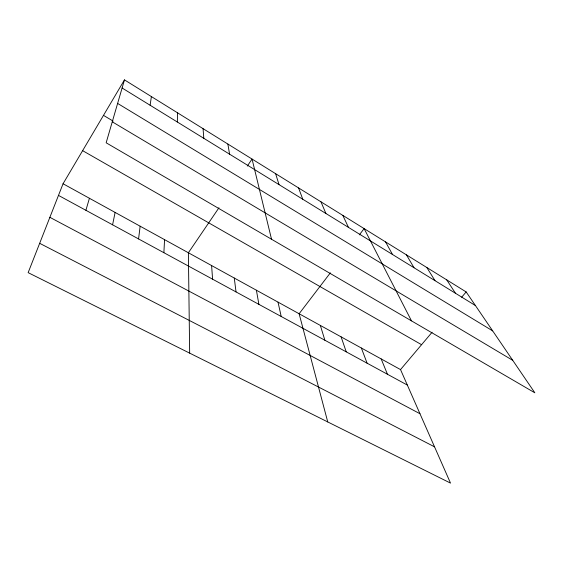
<?xml version="1.0" encoding="UTF-8"?>
<svg xmlns="http://www.w3.org/2000/svg" width="563" height="563" viewBox="0 0 563 563"><rect width="100%" height="100%" fill="white"/><g stroke="black" fill="none" stroke-linecap="round" stroke-linejoin="round"><path stroke-width="0.84" d="M177.338 122.016L177.57 112.832M163.882 252.696L164.565 239.655M138.568 238.937L140.152 226.213M150.117 105.253L151.384 96.583M112.586 224.806L115.112 212.42M124.472 79.883L106.154 142.791L534.85 392.812L466.157 291.93L124.472 79.883L63.056 183.756L28.15 272.647L450.52 483.117L400.525 369.588L63.056 183.756M85.9 210.302L89.426 198.275M218.958 207.775L188.38 252.766L189.661 353.128M247.305 166.064L252.062 159.062L271.528 239.233M330.361 272.837L299.122 313.753L327.743 421.94M359.349 234.862L364.127 228.606L411.49 320.868M400.525 369.588L432.081 332.254M461.667 297.243L466.157 291.93M39.67 243.315L434.537 446.832M49.875 217.325L419.956 413.721M58.489 195.396L407.338 385.071M82.627 150.659L421.56 344.697M112.262 121.812L512.738 360.341M103.493 115.366L113.149 121.122M117.618 103.409L492.695 330.903M122.108 88.004L475.446 305.568M446.726 279.874L455.481 293.274M426.824 267.524L435.016 280.677M406.437 254.87L414.037 267.756M385.542 241.9L392.517 254.504M342.818 215.383L348.462 227.382M320.98 201.835L325.907 213.497M381.172 358.927L387.45 374.254M361.369 348.025L367.09 363.184M298.587 187.936L302.767 199.246M341.108 336.871L346.238 351.847M275.624 173.686L279.016 184.622M320.361 325.449L324.872 340.228M278.016 302.127L281.204 316.49M256.404 290.226L258.896 304.358M227.881 144.058L229.563 154.171M234.278 278.038L236.031 291.93M203.06 128.653L203.813 138.315M211.604 265.56L212.589 279.178"/></g></svg>
